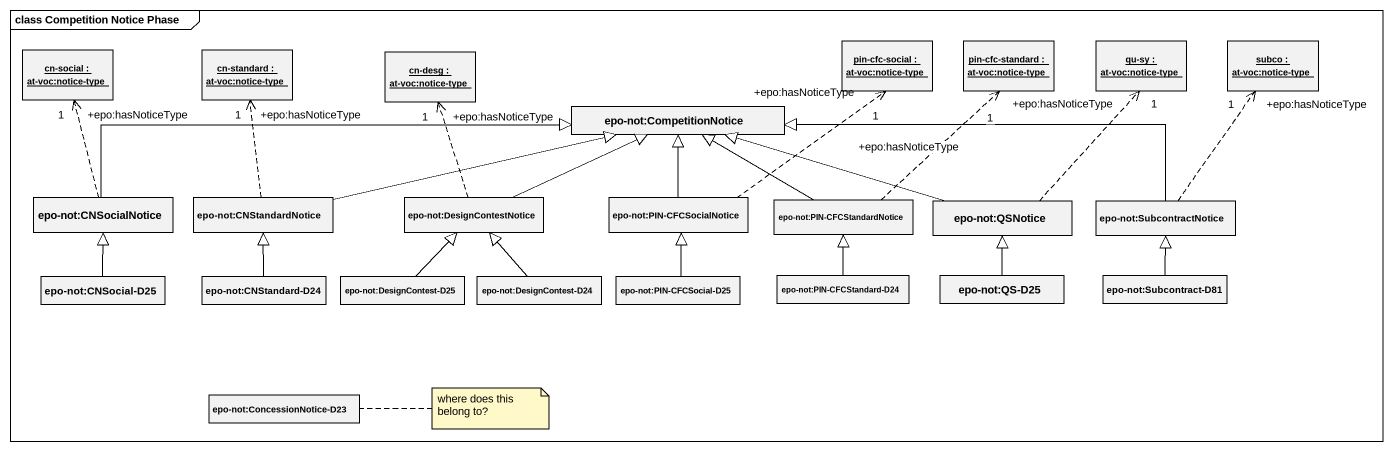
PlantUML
@startuml
mainframe class Competition Notice Phase
hide circle
hide empty members
object "cn-social : at-voc:notice-type" as cn_social
object "cn-standard : at-voc:notice-type" as cn_standard
object "cn-desg : at-voc:notice-type" as cn_desg
object "pin-cfc-social : at-voc:notice-type" as pin_cfc_social
object "pin-cfc-standard : at-voc:notice-type" as pin_cfc_standard
object "qu-sy : at-voc:notice-type" as qu_sy
object "subco : at-voc:notice-type" as subco
class "epo-not:CompetitionNotice" as epo_not_CompetitionNotice
class "epo-not:CNSocialNotice" as epo_not_CNSocialNotice
class "epo-not:CNStandardNotice" as epo_not_CNStandardNotice
class "epo-not:DesignContestNotice" as epo_not_DesignContestNotice
class "epo-not:PIN-CFCSocialNotice" as epo_not_PIN_CFCSocialNotice
class "epo-not:PIN-CFCStandardNotice" as epo_not_PIN
class "epo-not:QSNotice" as epo_not_QSNotice
class "epo-not:SubcontractNotice" as epo_not_SubcontractNotice
class "epo-not:CNSocial-D25" as epo_not_CNSocial_D25
class "epo-not:CNStandard-D24" as epo_not_CNStandard_D24
class "epo-not:DesignContest-D25" as epo_not_DesignContest_D25
class "epo-not:DesignContest-D24" as epo_not_DesignContest_D24
class "epo-not:PIN-CFCSocial-D25" as epo_not_PIN_CFCSocial_D25
class "epo-not:PIN-CFCStandard-D24" as epo_not_PIN_CFCStandard_D24
class "epo-not:QS-D25" as epo_not_QS_D25
class "epo-not:Subcontract-D81" as epo_not_Subcontract_D81
class "epo-not:ConcessionNotice-D23" as epo_not_ConcessionNotice_D23
epo_not_CNSocialNotice .up.> "+epo:hasNoticeType\n1" cn_social
epo_not_CNSocialNotice -right-|> epo_not_CompetitionNotice
epo_not_CNStandardNotice .up.> "+epo:hasNoticeType\n1" cn_standard
epo_not_CNStandardNotice -right-|> epo_not_CompetitionNotice
epo_not_DesignContestNotice .up.> "+epo:hasNoticeType\n1" cn_desg
epo_not_DesignContestNotice -right-|> epo_not_CompetitionNotice
epo_not_PIN_CFCSocialNotice .up.> "+epo:hasNoticeType\n1" pin_cfc_social
epo_not_PIN_CFCSocialNotice -up-|> epo_not_CompetitionNotice
epo_not_PIN .up.> "+epo:hasNoticeType\n1" pin_cfc_standard
epo_not_PIN -left-|> epo_not_CompetitionNotice
epo_not_QSNotice .up.> "+epo:hasNoticeType\n1" qu_sy
epo_not_QSNotice -left-|> epo_not_CompetitionNotice
epo_not_SubcontractNotice .up.> "+epo:hasNoticeType\n1" subco
epo_not_SubcontractNotice -left-|> epo_not_CompetitionNotice
epo_not_CNSocial_D25 -up-|> epo_not_CNSocialNotice
epo_not_CNStandard_D24 -up-|> epo_not_CNStandardNotice
epo_not_DesignContest_D25 -up-|> epo_not_DesignContestNotice
epo_not_DesignContest_D24 -up-|> epo_not_DesignContestNotice
epo_not_PIN_CFCSocial_D25 -up-|> epo_not_PIN_CFCSocialNotice
epo_not_PIN_CFCStandard_D24 -up-|> epo_not_PIN
epo_not_QS_D25 -up-|> epo_not_QSNotice
epo_not_Subcontract_D81 -up-|> epo_not_SubcontractNotice
note right of epo_not_ConcessionNotice_D23 : where does this belong to?
@enduml
